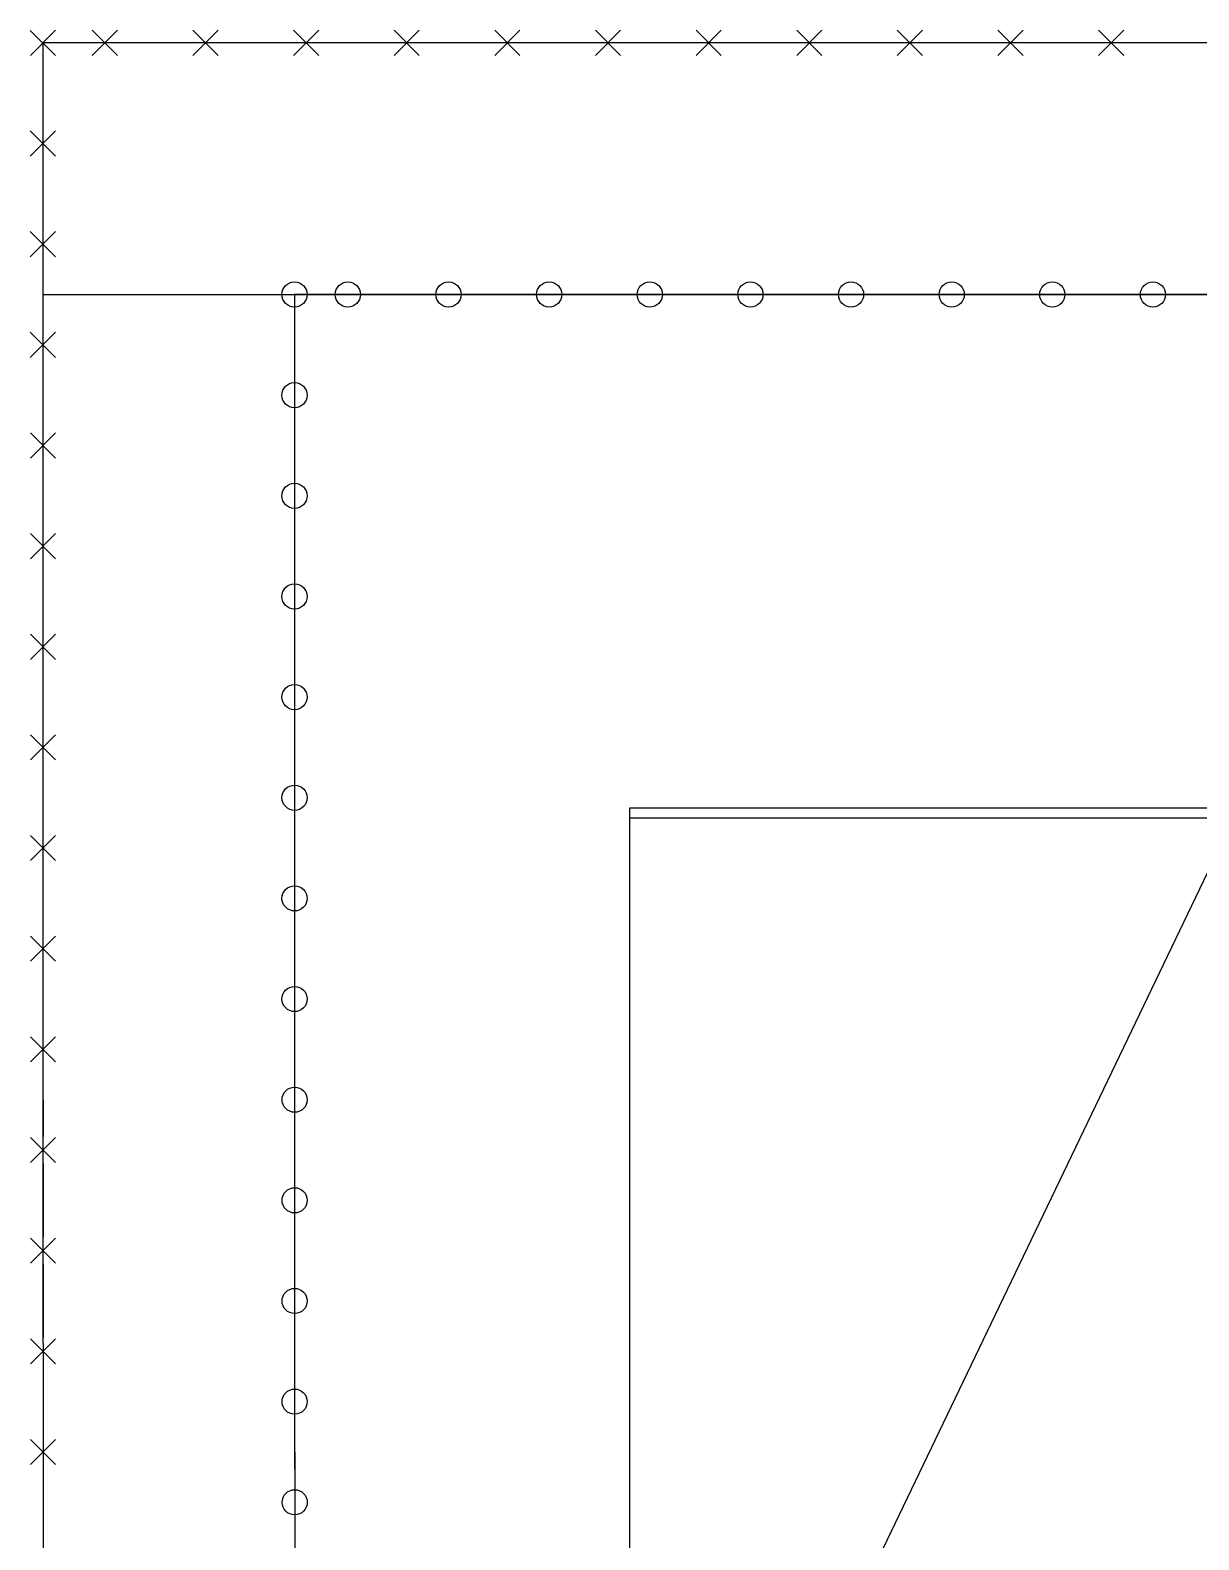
# Model space of a CAD drawing. Header units: millimetres. Extents: x -10134 to 185601, y -10232 to 93662.
# Drawn here: x -10134 to 13090, y 63664 to 93662 of the extents above; entities that cross this region are included whole.
import ezdxf

# ---------------------------------------------------------------- set-up
doc = ezdxf.new("R2010")
doc.units = ezdxf.units.MM
doc.header["$LTSCALE"] = 100
doc.layers.add('A--L21', color=8, linetype='Continuous')
doc.layers.add('Terreinsituatie', color=7, linetype='Continuous')

msp = doc.modelspace()

# ---------------------------------------------------------------- linework, layer by layer
at = {"layer": 'A--L21'}
for p, q in [((1784, 27811), (1784, 78211)), ((1784, 78211), (29784, 78211)), ((1784, 78011), (29784, 78011)), ((1784, 53011), (13784, 78011))]:
    msp.add_line(p, q, dxfattribs=at)
at = {"layer": 'Terreinsituatie'}
for p, q in [((-8401, 93160), (-8901, 93660)), ((-8401, 93660), (-8901, 93160)), ((-6401, 93160), (-6901, 93660)), ((-6401, 93660), (-6901, 93160)), ((-4401, 93160), (-4901, 93660)), ((-4401, 93660), (-4901, 93160)), ((-2401, 93160), (-2901, 93660)), ((-2401, 93660), (-2901, 93160)), ((-401, 93160), (-901, 93660)), ((-401, 93660), (-901, 93160)), ((1599, 93160), (1099, 93660)), ((1599, 93660), (1099, 93160)), ((3599, 93160), (3099, 93660)), ((3599, 93660), (3099, 93160)), ((5599, 93160), (5099, 93660)), ((5599, 93660), (5099, 93160)), ((7599, 93160), (7099, 93660)), ((7599, 93660), (7099, 93160)), ((9599, 93160), (9099, 93660)), ((9599, 93660), (9099, 93160)), ((11599, 93160), (11099, 93660)), ((11599, 93660), (11099, 93160)), ((-9632, 91660), (-10132, 91160)), ((-10132, 91660), (-9632, 91160)), ((-9632, 89660), (-10132, 89160)), ((-10132, 89660), (-9632, 89160)), ((-9632, 87660), (-10132, 87160)), ((-10132, 87660), (-9632, 87160)), ((-9631, 85660), (-10131, 85160)), ((-10131, 85660), (-9631, 85160)), ((-9631, 83660), (-10131, 83160)), ((-10131, 83660), (-9631, 83160)), ((-9631, 81660), (-10131, 81160)), ((-10131, 81660), (-9631, 81160)), ((-10131, 79660), (-9630, 79160)), ((-9631, 79660), (-10130, 79160)), ((-9630, 77660), (-10130, 77160)), ((-10130, 77660), (-9630, 77160)), ((-9630, 75660), (-10130, 75160)), ((-10130, 75660), (-9630, 75160)), ((-9630, 73660), (-10130, 73160)), ((-10130, 73660), (-9630, 73160)), ((-9629, 71660), (-10129, 71160)), ((-10129, 71660), (-9629, 71160)), ((-9629, 69660), (-10129, 69160)), ((-10129, 69660), (-9629, 69160)), ((-9629, 67660), (-10129, 67160)), ((-10129, 67660), (-9629, 67160)), ((-9628, 65660), (-10128, 65160)), ((-10128, 65660), (-9628, 65160))]:
    msp.add_line(p, q, dxfattribs=at)
for points in [[(-10134, 93658), (-9631, 93162)], [(-9634, 93662), (-10131, 93158)]]:
    msp.add_lwpolyline(points, dxfattribs=at)
msp.add_lwpolyline([(118584, -4970), (118584, -9970), (181901, -9975), (185349, 93410), (-9883, 93411), (-9882, 88410), (169840, 88410, -0.424012), (179835, 78077), (177387, 4693, -0.404505), (167392, -4974)], format="xyb", close=True, dxfattribs=at)
for points in [[(181901, -9975), (185349, 93410), (-9883, 93410), (-9867, -9960)], [(177065, -4975), (180179, 88410), (-4882, 88410), (-4868, -4961)]]:
    msp.add_lwpolyline(points, close=True, dxfattribs=at)
at = {"layer": 'Terreinsituatie', "linetype": 'Continuous'}
for points in [[(-8925, 93410), (-9609, 93410)], [(-6918, 93410), (-8385, 93410)], [(-4918, 93410), (-6385, 93410)], [(-2901, 93410), (-4401, 93410)], [(-918, 93410), (-2385, 93410)], [(1082, 93410), (-385, 93410)], [(3082, 93410), (1615, 93410)], [(5082, 93410), (3615, 93410)], [(7082, 93410), (5615, 93410)], [(9082, 93410), (7615, 93410)], [(11099, 93410), (9599, 93410)], [(13082, 93410), (11615, 93410)], [(-9882, 93143), (-9882, 91677)], [(-9882, 91143), (-9882, 89677)], [(-9882, 89143), (-9882, 87677)], [(-4086, 88410), (-4617, 88410)], [(-2087, 88410), (-3554, 88410)], [(-87, 88410), (-1554, 88410)], [(1913, 88410), (446, 88410)], [(3929, 88410), (2429, 88410)], [(5913, 88410), (4446, 88410)], [(7929, 88410), (6429, 88410)], [(9913, 88410), (8446, 88410)], [(11913, 88410), (10446, 88410)], [(13913, 88410), (12446, 88410)], [(-4882, 88143), (-4882, 86677)], [(-9882, 87143), (-9881, 85677)], [(-4881, 86143), (-4881, 84677)], [(-9881, 85143), (-9881, 83677)], [(-4881, 84143), (-4881, 82677)], [(-9881, 83143), (-9881, 81677)], [(-4881, 82143), (-4881, 80677)], [(-9881, 81143), (-9881, 79677)], [(-4881, 80143), (-4880, 78677)], [(-9880, 79143), (-9880, 77677)], [(-4880, 78143), (-4880, 76677)], [(-9880, 77160), (-9880, 75660)], [(-4880, 76143), (-4880, 74677)], [(-9880, 75143), (-9880, 73677)], [(-4880, 74143), (-4879, 72677)], [(-9880, 73143), (-9879, 71677)], [(-4879, 72160), (-4879, 70660)], [(-9879, 71143), (-9879, 69677)], [(-4879, 70143), (-4879, 68677)], [(-9879, 69143), (-9879, 67677)], [(-4879, 68143), (-4879, 66677)], [(-9879, 67143), (-9878, 65677)], [(-4879, 66143), (-4878, 64677)], [(-9878, 65143), (-9878, 63677)], [(-4878, 64143), (-4878, 62677)]]:
    msp.add_lwpolyline(points, dxfattribs=at)
at = {"layer": 'Terreinsituatie'}
msp.add_circle((-4882, 88410), 250, dxfattribs=at)
for centre, major_axis, start_param, end_param in [((-3821, 88410), (-177, 177), 0.785398, 7.068583), ((-1821, 88410), (-177, 177), 0.785398, 7.068583), ((179, 88410), (-177, 177), 0.785398, 7.068583), ((2179, 88410), (-177, 177), 0.785398, 7.068583), ((4179, 88410), (-177, 177), 0.785398, 7.068583), ((6179, 88410), (-177, 177), 0.785398, 7.068583), ((8179, 88410), (-177, 177), 0.785398, 7.068583), ((10179, 88410), (-177, 177), 0.785398, 7.068583), ((12179, 88410), (-177, 177), 0.785398, 7.068583), ((-4881, 86410), (177, 177), 3.927136328407737, 10.21032163558732), ((-4881, 84410), (177, 177), 3.927136328407737, 10.21032163558732), ((-4881, 82410), (177, 177), 3.927136328407737, 10.21032163558732), ((-4881, 80410), (177, 177), 3.927136328407737, 10.21032163558732), ((-4880, 78410), (177, 177), 3.927136328407737, 10.21032163558732), ((-4880, 76410), (177, 177), 3.927136328407737, 10.21032163558732), ((-4880, 74410), (177, 177), 3.927136328407737, 10.21032163558732), ((-4879, 72410), (177, 177), 3.927136328407737, 10.21032163558732), ((-4879, 70410), (177, 177), 3.927136328407737, 10.21032163558732), ((-4879, 68410), (177, 177), 3.927136328407737, 10.21032163558732), ((-4879, 66410), (177, 177), 3.927136328407737, 10.21032163558732), ((-4878, 64410), (177, 177), 3.927136328407737, 10.21032163558732)]:
    msp.add_ellipse(centre, major_axis=major_axis, ratio=1, start_param=start_param, end_param=end_param, dxfattribs=at)

doc.saveas('drawing.dxf')
